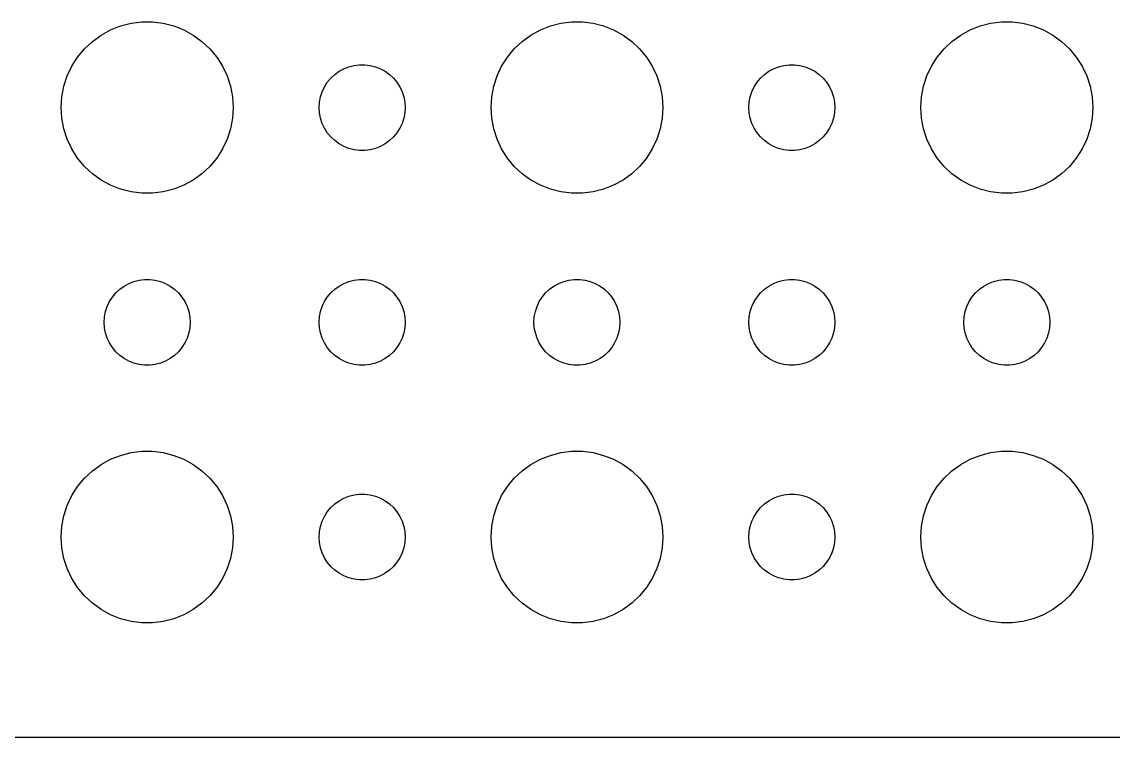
# Model space of a CAD drawing. Header units: metres. Extents: x -134 to 134, y 176 to 394.
# Drawn here: x 63.12 to 101.21, y 176.01 to 200.99 of the extents above; entities that cross this region are included whole.
import ezdxf

# ---------------------------------------------------------------- set-up
doc = ezdxf.new("R2010")
doc.units = ezdxf.units.M

msp = doc.modelspace()

# ---------------------------------------------------------------- linework, layer by layer
for p, q in [((66.2227, 200.714), (66.573, 200.853)), ((66.573, 200.853), (66.9379, 200.947)), ((66.9379, 200.947), (67.3116, 200.994)), ((67.3116, 200.994), (67.6884, 200.994)), ((67.6884, 200.994), (68.0621, 200.947)), ((68.0621, 200.947), (68.427, 200.853)), ((68.427, 200.853), (68.7773, 200.714)), ((81.2227, 200.714), (81.573, 200.853)), ((81.573, 200.853), (81.9379, 200.947)), ((81.9379, 200.947), (82.3116, 200.994)), ((82.3116, 200.994), (82.6884, 200.994)), ((82.6884, 200.994), (83.0621, 200.947)), ((83.0621, 200.947), (83.427, 200.853)), ((83.427, 200.853), (83.7773, 200.714)), ((96.2227, 200.714), (96.573, 200.853)), ((96.573, 200.853), (96.9379, 200.947)), ((96.9379, 200.947), (97.3116, 200.994)), ((97.3116, 200.994), (97.6884, 200.994)), ((97.6884, 200.994), (98.0621, 200.947)), ((98.0621, 200.947), (98.427, 200.853)), ((98.427, 200.853), (98.7773, 200.714)), ((65.5877, 200.312), (65.8925, 200.533)), ((65.8925, 200.533), (66.2227, 200.714)), ((68.7773, 200.714), (69.1075, 200.533)), ((69.1075, 200.533), (69.4123, 200.312)), ((80.5877, 200.312), (80.8925, 200.533)), ((80.8925, 200.533), (81.2227, 200.714)), ((83.7773, 200.714), (84.1075, 200.533)), ((84.1075, 200.533), (84.4123, 200.312)), ((95.5877, 200.312), (95.8925, 200.533)), ((95.8925, 200.533), (96.2227, 200.714)), ((98.7773, 200.714), (99.1075, 200.533)), ((99.1075, 200.533), (99.4123, 200.312)), ((65.073, 199.763), (65.3131, 200.054)), ((65.3131, 200.054), (65.5877, 200.312)), ((69.4123, 200.312), (69.6869, 200.054)), ((69.6869, 200.054), (69.927, 199.763)), ((80.073, 199.763), (80.3131, 200.054)), ((80.3131, 200.054), (80.5877, 200.312)), ((84.4123, 200.312), (84.6869, 200.054)), ((84.6869, 200.054), (84.927, 199.763)), ((95.073, 199.763), (95.3131, 200.054)), ((95.3131, 200.054), (95.5877, 200.312)), ((99.4123, 200.312), (99.6869, 200.054)), ((99.6869, 200.054), (99.927, 199.763)), ((64.8711, 199.445), (65.073, 199.763)), ((69.927, 199.763), (70.1289, 199.445)), ((79.8711, 199.445), (80.073, 199.763)), ((84.927, 199.763), (85.1289, 199.445)), ((94.8711, 199.445), (95.073, 199.763)), ((99.927, 199.763), (100.129, 199.445)), ((64.7107, 199.104), (64.8711, 199.445)), ((70.1289, 199.445), (70.2893, 199.104)), ((74.0439, 199.156), (74.1963, 199.266)), ((74.1963, 199.266), (74.3613, 199.357)), ((74.3613, 199.357), (74.5365, 199.427)), ((74.5365, 199.427), (74.7189, 199.473)), ((74.7189, 199.473), (74.9058, 199.497)), ((74.9058, 199.497), (75.0942, 199.497)), ((75.0942, 199.497), (75.2811, 199.473)), ((75.2811, 199.473), (75.4635, 199.427)), ((75.4635, 199.427), (75.6387, 199.357)), ((75.6387, 199.357), (75.8037, 199.266)), ((75.8037, 199.266), (75.9561, 199.156)), ((79.7107, 199.104), (79.8711, 199.445)), ((85.1289, 199.445), (85.2893, 199.104)), ((89.0439, 199.156), (89.1963, 199.266)), ((89.1963, 199.266), (89.3613, 199.357)), ((89.3613, 199.357), (89.5365, 199.427)), ((89.5365, 199.427), (89.7189, 199.473)), ((89.7189, 199.473), (89.9058, 199.497)), ((89.9058, 199.497), (90.0942, 199.497)), ((90.0942, 199.497), (90.2811, 199.473)), ((90.2811, 199.473), (90.4635, 199.427)), ((90.4635, 199.427), (90.6387, 199.357)), ((90.6387, 199.357), (90.8037, 199.266)), ((90.8037, 199.266), (90.9561, 199.156)), ((94.7107, 199.104), (94.8711, 199.445)), ((100.129, 199.445), (100.289, 199.104)), ((64.5943, 198.746), (64.7107, 199.104)), ((70.2893, 199.104), (70.4057, 198.746)), ((73.6855, 198.723), (73.7865, 198.882)), ((73.7865, 198.882), (73.9065, 199.027)), ((73.9065, 199.027), (74.0439, 199.156)), ((75.9561, 199.156), (76.0934, 199.027)), ((76.0934, 199.027), (76.2135, 198.882)), ((76.2135, 198.882), (76.3145, 198.723)), ((79.5943, 198.746), (79.7107, 199.104)), ((85.2893, 199.104), (85.4057, 198.746)), ((88.6855, 198.723), (88.7865, 198.882)), ((88.7865, 198.882), (88.9065, 199.027)), ((88.9065, 199.027), (89.0439, 199.156)), ((90.9561, 199.156), (91.0934, 199.027)), ((91.0934, 199.027), (91.2135, 198.882)), ((91.2135, 198.882), (91.3145, 198.723)), ((94.5943, 198.746), (94.7107, 199.104)), ((100.289, 199.104), (100.406, 198.746)), ((64.5237, 198.376), (64.5943, 198.746)), ((70.4057, 198.746), (70.4763, 198.376)), ((73.5471, 198.373), (73.6053, 198.552)), ((73.6053, 198.552), (73.6855, 198.723)), ((76.3145, 198.723), (76.3947, 198.552)), ((76.3947, 198.552), (76.4529, 198.373)), ((79.5237, 198.376), (79.5943, 198.746)), ((85.4057, 198.746), (85.4763, 198.376)), ((88.5471, 198.373), (88.6053, 198.552)), ((88.6053, 198.552), (88.6855, 198.723)), ((91.3145, 198.723), (91.3947, 198.552)), ((91.3947, 198.552), (91.4529, 198.373)), ((94.5237, 198.376), (94.5943, 198.746)), ((100.406, 198.746), (100.476, 198.376)), ((64.5, 198), (64.5237, 198.376)), ((70.4763, 198.376), (70.5, 198)), ((73.5, 198), (73.5118, 198.188)), ((73.5118, 198.188), (73.5471, 198.373)), ((76.4529, 198.373), (76.4882, 198.188)), ((76.4882, 198.188), (76.5, 198)), ((79.5, 198), (79.5237, 198.376)), ((85.4763, 198.376), (85.5, 198)), ((88.5, 198), (88.5118, 198.188)), ((88.5118, 198.188), (88.5471, 198.373)), ((91.4529, 198.373), (91.4882, 198.188)), ((91.4882, 198.188), (91.5, 198)), ((94.5, 198), (94.5237, 198.376)), ((100.476, 198.376), (100.5, 198)), ((64.5237, 197.624), (64.5, 198)), ((70.5, 198), (70.4763, 197.624)), ((73.5118, 197.812), (73.5, 198)), ((73.5471, 197.627), (73.5118, 197.812)), ((76.4882, 197.812), (76.4529, 197.627)), ((76.5, 198), (76.4882, 197.812)), ((79.5237, 197.624), (79.5, 198)), ((85.5, 198), (85.4763, 197.624)), ((88.5118, 197.812), (88.5, 198)), ((88.5471, 197.627), (88.5118, 197.812)), ((91.4882, 197.812), (91.4529, 197.627)), ((91.5, 198), (91.4882, 197.812)), ((94.5237, 197.624), (94.5, 198)), ((100.5, 198), (100.476, 197.624)), ((64.5943, 197.254), (64.5237, 197.624)), ((70.4763, 197.624), (70.4057, 197.254)), ((73.6053, 197.448), (73.5471, 197.627)), ((73.6855, 197.277), (73.6053, 197.448)), ((76.3947, 197.448), (76.3145, 197.277)), ((76.4529, 197.627), (76.3947, 197.448)), ((79.5943, 197.254), (79.5237, 197.624)), ((85.4763, 197.624), (85.4057, 197.254)), ((88.6053, 197.448), (88.5471, 197.627)), ((88.6855, 197.277), (88.6053, 197.448)), ((91.3947, 197.448), (91.3145, 197.277)), ((91.4529, 197.627), (91.3947, 197.448)), ((94.5943, 197.254), (94.5237, 197.624)), ((100.476, 197.624), (100.406, 197.254)), ((64.7107, 196.896), (64.5943, 197.254)), ((70.4057, 197.254), (70.2893, 196.896)), ((73.7865, 197.118), (73.6855, 197.277)), ((73.9065, 196.973), (73.7865, 197.118)), ((74.0439, 196.844), (73.9065, 196.973)), ((76.0934, 196.973), (75.9561, 196.844)), ((76.2135, 197.118), (76.0934, 196.973)), ((76.3145, 197.277), (76.2135, 197.118)), ((79.7107, 196.896), (79.5943, 197.254)), ((85.4057, 197.254), (85.2893, 196.896)), ((88.7865, 197.118), (88.6855, 197.277)), ((88.9065, 196.973), (88.7865, 197.118)), ((89.0439, 196.844), (88.9065, 196.973)), ((91.0934, 196.973), (90.9561, 196.844)), ((91.2135, 197.118), (91.0934, 196.973)), ((91.3145, 197.277), (91.2135, 197.118)), ((94.7107, 196.896), (94.5943, 197.254)), ((100.406, 197.254), (100.289, 196.896)), ((64.8711, 196.555), (64.7107, 196.896)), ((65.073, 196.237), (64.8711, 196.555)), ((70.1289, 196.555), (69.927, 196.237)), ((70.2893, 196.896), (70.1289, 196.555)), ((74.1963, 196.734), (74.0439, 196.844)), ((74.3613, 196.643), (74.1963, 196.734)), ((74.5365, 196.573), (74.3613, 196.643)), ((74.7189, 196.527), (74.5365, 196.573)), ((75.4635, 196.573), (75.2811, 196.527)), ((75.6387, 196.643), (75.4635, 196.573)), ((75.8037, 196.734), (75.6387, 196.643)), ((75.9561, 196.844), (75.8037, 196.734)), ((79.8711, 196.555), (79.7107, 196.896)), ((80.073, 196.237), (79.8711, 196.555)), ((85.1289, 196.555), (84.927, 196.237)), ((85.2893, 196.896), (85.1289, 196.555)), ((89.1963, 196.734), (89.0439, 196.844)), ((89.3613, 196.643), (89.1963, 196.734)), ((89.5365, 196.573), (89.3613, 196.643)), ((89.7189, 196.527), (89.5365, 196.573)), ((90.4635, 196.573), (90.2811, 196.527)), ((90.6387, 196.643), (90.4635, 196.573)), ((90.8037, 196.734), (90.6387, 196.643)), ((90.9561, 196.844), (90.8037, 196.734)), ((94.8711, 196.555), (94.7107, 196.896)), ((95.073, 196.237), (94.8711, 196.555)), ((100.129, 196.555), (99.927, 196.237)), ((100.289, 196.896), (100.129, 196.555)), ((65.3131, 195.946), (65.073, 196.237)), ((69.927, 196.237), (69.6869, 195.946)), ((74.9058, 196.503), (74.7189, 196.527)), ((75.0942, 196.503), (74.9058, 196.503)), ((75.2811, 196.527), (75.0942, 196.503)), ((80.3131, 195.946), (80.073, 196.237)), ((84.927, 196.237), (84.6869, 195.946)), ((89.9058, 196.503), (89.7189, 196.527)), ((90.0942, 196.503), (89.9058, 196.503)), ((90.2811, 196.527), (90.0942, 196.503)), ((95.3131, 195.946), (95.073, 196.237)), ((99.927, 196.237), (99.6869, 195.946)), ((65.5877, 195.688), (65.3131, 195.946)), ((69.6869, 195.946), (69.4123, 195.688)), ((80.5877, 195.688), (80.3131, 195.946)), ((84.6869, 195.946), (84.4123, 195.688)), ((95.5877, 195.688), (95.3131, 195.946)), ((99.6869, 195.946), (99.4123, 195.688)), ((65.8925, 195.467), (65.5877, 195.688)), ((66.2227, 195.286), (65.8925, 195.467)), ((69.1075, 195.467), (68.7773, 195.286)), ((69.4123, 195.688), (69.1075, 195.467)), ((80.8925, 195.467), (80.5877, 195.688)), ((81.2227, 195.286), (80.8925, 195.467)), ((84.1075, 195.467), (83.7773, 195.286)), ((84.4123, 195.688), (84.1075, 195.467)), ((95.8925, 195.467), (95.5877, 195.688)), ((96.2227, 195.286), (95.8925, 195.467)), ((99.1075, 195.467), (98.7773, 195.286)), ((99.4123, 195.688), (99.1075, 195.467)), ((66.573, 195.147), (66.2227, 195.286)), ((66.9379, 195.053), (66.573, 195.147)), ((67.3116, 195.006), (66.9379, 195.053)), ((68.0621, 195.053), (67.6884, 195.006)), ((68.427, 195.147), (68.0621, 195.053)), ((68.7773, 195.286), (68.427, 195.147)), ((81.573, 195.147), (81.2227, 195.286)), ((81.9379, 195.053), (81.573, 195.147)), ((82.3116, 195.006), (81.9379, 195.053)), ((83.0621, 195.053), (82.6884, 195.006)), ((83.427, 195.147), (83.0621, 195.053)), ((83.7773, 195.286), (83.427, 195.147)), ((96.573, 195.147), (96.2227, 195.286)), ((96.9379, 195.053), (96.573, 195.147)), ((97.3116, 195.006), (96.9379, 195.053)), ((98.0621, 195.053), (97.6884, 195.006)), ((98.427, 195.147), (98.0621, 195.053)), ((98.7773, 195.286), (98.427, 195.147)), ((67.6884, 195.006), (67.3116, 195.006)), ((82.6884, 195.006), (82.3116, 195.006)), ((97.6884, 195.006), (97.3116, 195.006)), ((67.0365, 191.927), (67.2189, 191.973)), ((67.2189, 191.973), (67.4058, 191.997)), ((67.4058, 191.997), (67.5942, 191.997)), ((67.5942, 191.997), (67.7811, 191.973)), ((67.7811, 191.973), (67.9635, 191.927)), ((74.5365, 191.927), (74.7189, 191.973)), ((74.7189, 191.973), (74.9058, 191.997)), ((74.9058, 191.997), (75.0942, 191.997)), ((75.0942, 191.997), (75.2811, 191.973)), ((75.2811, 191.973), (75.4635, 191.927)), ((82.0365, 191.927), (82.2189, 191.973)), ((82.2189, 191.973), (82.4058, 191.997)), ((82.4058, 191.997), (82.5942, 191.997)), ((82.5942, 191.997), (82.7811, 191.973)), ((82.7811, 191.973), (82.9635, 191.927)), ((89.5365, 191.927), (89.7189, 191.973)), ((89.7189, 191.973), (89.9058, 191.997)), ((89.9058, 191.997), (90.0942, 191.997)), ((90.0942, 191.997), (90.2811, 191.973)), ((90.2811, 191.973), (90.4635, 191.927)), ((97.0365, 191.927), (97.2189, 191.973)), ((97.2189, 191.973), (97.4058, 191.997)), ((97.4058, 191.997), (97.5942, 191.997)), ((97.5942, 191.997), (97.7811, 191.973)), ((97.7811, 191.973), (97.9635, 191.927)), ((66.4065, 191.527), (66.5439, 191.656)), ((66.5439, 191.656), (66.6963, 191.766)), ((66.6963, 191.766), (66.8613, 191.857)), ((66.8613, 191.857), (67.0365, 191.927)), ((67.9635, 191.927), (68.1387, 191.857)), ((68.1387, 191.857), (68.3037, 191.766)), ((68.3037, 191.766), (68.4561, 191.656)), ((68.4561, 191.656), (68.5934, 191.527)), ((73.9065, 191.527), (74.0439, 191.656)), ((74.0439, 191.656), (74.1963, 191.766)), ((74.1963, 191.766), (74.3613, 191.857)), ((74.3613, 191.857), (74.5365, 191.927)), ((75.4635, 191.927), (75.6387, 191.857)), ((75.6387, 191.857), (75.8037, 191.766)), ((75.8037, 191.766), (75.9561, 191.656)), ((75.9561, 191.656), (76.0934, 191.527)), ((81.4065, 191.527), (81.5439, 191.656)), ((81.5439, 191.656), (81.6963, 191.766)), ((81.6963, 191.766), (81.8613, 191.857)), ((81.8613, 191.857), (82.0365, 191.927)), ((82.9635, 191.927), (83.1387, 191.857)), ((83.1387, 191.857), (83.3037, 191.766)), ((83.3037, 191.766), (83.4561, 191.656)), ((83.4561, 191.656), (83.5934, 191.527)), ((88.9065, 191.527), (89.0439, 191.656)), ((89.0439, 191.656), (89.1963, 191.766)), ((89.1963, 191.766), (89.3613, 191.857)), ((89.3613, 191.857), (89.5365, 191.927)), ((90.4635, 191.927), (90.6387, 191.857)), ((90.6387, 191.857), (90.8037, 191.766)), ((90.8037, 191.766), (90.9561, 191.656)), ((90.9561, 191.656), (91.0934, 191.527)), ((96.4065, 191.527), (96.5439, 191.656)), ((96.5439, 191.656), (96.6963, 191.766)), ((96.6963, 191.766), (96.8613, 191.857)), ((96.8613, 191.857), (97.0365, 191.927)), ((97.9635, 191.927), (98.1387, 191.857)), ((98.1387, 191.857), (98.3037, 191.766)), ((98.3037, 191.766), (98.4561, 191.656)), ((98.4561, 191.656), (98.5934, 191.527)), ((66.1053, 191.052), (66.1855, 191.223)), ((66.1855, 191.223), (66.2865, 191.382)), ((66.2865, 191.382), (66.4065, 191.527)), ((68.5934, 191.527), (68.7135, 191.382)), ((68.7135, 191.382), (68.8145, 191.223)), ((68.8145, 191.223), (68.8947, 191.052)), ((73.6053, 191.052), (73.6855, 191.223)), ((73.6855, 191.223), (73.7865, 191.382)), ((73.7865, 191.382), (73.9065, 191.527)), ((76.0934, 191.527), (76.2135, 191.382)), ((76.2135, 191.382), (76.3145, 191.223)), ((76.3145, 191.223), (76.3947, 191.052)), ((81.1053, 191.052), (81.1855, 191.223)), ((81.1855, 191.223), (81.2865, 191.382)), ((81.2865, 191.382), (81.4065, 191.527)), ((83.5934, 191.527), (83.7135, 191.382)), ((83.7135, 191.382), (83.8145, 191.223)), ((83.8145, 191.223), (83.8947, 191.052)), ((88.6053, 191.052), (88.6855, 191.223)), ((88.6855, 191.223), (88.7865, 191.382)), ((88.7865, 191.382), (88.9065, 191.527)), ((91.0934, 191.527), (91.2135, 191.382)), ((91.2135, 191.382), (91.3145, 191.223)), ((91.3145, 191.223), (91.3947, 191.052)), ((96.1053, 191.052), (96.1855, 191.223)), ((96.1855, 191.223), (96.2865, 191.382)), ((96.2865, 191.382), (96.4065, 191.527)), ((98.5934, 191.527), (98.7135, 191.382)), ((98.7135, 191.382), (98.8145, 191.223)), ((98.8145, 191.223), (98.8947, 191.052)), ((66.0118, 190.688), (66.0471, 190.873)), ((66.0471, 190.873), (66.1053, 191.052)), ((68.8947, 191.052), (68.9529, 190.873)), ((68.9529, 190.873), (68.9882, 190.688)), ((73.5118, 190.688), (73.5471, 190.873)), ((73.5471, 190.873), (73.6053, 191.052)), ((76.3947, 191.052), (76.4529, 190.873)), ((76.4529, 190.873), (76.4882, 190.688)), ((81.0118, 190.688), (81.0471, 190.873)), ((81.0471, 190.873), (81.1053, 191.052)), ((83.8947, 191.052), (83.9529, 190.873)), ((83.9529, 190.873), (83.9882, 190.688)), ((88.5118, 190.688), (88.5471, 190.873)), ((88.5471, 190.873), (88.6053, 191.052)), ((91.3947, 191.052), (91.4529, 190.873)), ((91.4529, 190.873), (91.4882, 190.688)), ((96.0118, 190.688), (96.0471, 190.873)), ((96.0471, 190.873), (96.1053, 191.052)), ((98.8947, 191.052), (98.9529, 190.873)), ((98.9529, 190.873), (98.9882, 190.688)), ((66, 190.5), (66.0118, 190.688)), ((66.0118, 190.312), (66, 190.5)), ((68.9882, 190.688), (69, 190.5)), ((69, 190.5), (68.9882, 190.312)), ((73.5, 190.5), (73.5118, 190.688)), ((73.5118, 190.312), (73.5, 190.5)), ((76.4882, 190.688), (76.5, 190.5)), ((76.5, 190.5), (76.4882, 190.312)), ((81, 190.5), (81.0118, 190.688)), ((81.0118, 190.312), (81, 190.5)), ((83.9882, 190.688), (84, 190.5)), ((84, 190.5), (83.9882, 190.312)), ((88.5, 190.5), (88.5118, 190.688)), ((88.5118, 190.312), (88.5, 190.5)), ((91.4882, 190.688), (91.5, 190.5)), ((91.5, 190.5), (91.4882, 190.312)), ((96, 190.5), (96.0118, 190.688)), ((96.0118, 190.312), (96, 190.5)), ((98.9882, 190.688), (99, 190.5)), ((99, 190.5), (98.9882, 190.312)), ((66.0471, 190.127), (66.0118, 190.312)), ((66.1053, 189.948), (66.0471, 190.127)), ((68.9529, 190.127), (68.8947, 189.948)), ((68.9882, 190.312), (68.9529, 190.127)), ((73.5471, 190.127), (73.5118, 190.312)), ((73.6053, 189.948), (73.5471, 190.127)), ((76.4529, 190.127), (76.3947, 189.948)), ((76.4882, 190.312), (76.4529, 190.127)), ((81.0471, 190.127), (81.0118, 190.312)), ((81.1053, 189.948), (81.0471, 190.127)), ((83.9529, 190.127), (83.8947, 189.948)), ((83.9882, 190.312), (83.9529, 190.127)), ((88.5471, 190.127), (88.5118, 190.312)), ((88.6053, 189.948), (88.5471, 190.127)), ((91.4529, 190.127), (91.3947, 189.948)), ((91.4882, 190.312), (91.4529, 190.127)), ((96.0471, 190.127), (96.0118, 190.312)), ((96.1053, 189.948), (96.0471, 190.127)), ((98.9529, 190.127), (98.8947, 189.948)), ((98.9882, 190.312), (98.9529, 190.127)), ((66.1855, 189.777), (66.1053, 189.948)), ((66.2865, 189.618), (66.1855, 189.777)), ((68.8145, 189.777), (68.7135, 189.618)), ((68.8947, 189.948), (68.8145, 189.777)), ((73.6855, 189.777), (73.6053, 189.948)), ((73.7865, 189.618), (73.6855, 189.777)), ((76.3145, 189.777), (76.2135, 189.618)), ((76.3947, 189.948), (76.3145, 189.777)), ((81.1855, 189.777), (81.1053, 189.948)), ((81.2865, 189.618), (81.1855, 189.777)), ((83.8145, 189.777), (83.7135, 189.618)), ((83.8947, 189.948), (83.8145, 189.777)), ((88.6855, 189.777), (88.6053, 189.948)), ((88.7865, 189.618), (88.6855, 189.777)), ((91.3145, 189.777), (91.2135, 189.618)), ((91.3947, 189.948), (91.3145, 189.777)), ((96.1855, 189.777), (96.1053, 189.948)), ((96.2865, 189.618), (96.1855, 189.777)), ((98.8145, 189.777), (98.7135, 189.618)), ((98.8947, 189.948), (98.8145, 189.777)), ((66.4065, 189.473), (66.2865, 189.618)), ((66.5439, 189.344), (66.4065, 189.473)), ((66.6963, 189.234), (66.5439, 189.344)), ((68.4561, 189.344), (68.3037, 189.234)), ((68.5934, 189.473), (68.4561, 189.344)), ((68.7135, 189.618), (68.5934, 189.473)), ((73.9065, 189.473), (73.7865, 189.618)), ((74.0439, 189.344), (73.9065, 189.473)), ((74.1963, 189.234), (74.0439, 189.344)), ((75.9561, 189.344), (75.8037, 189.234)), ((76.0934, 189.473), (75.9561, 189.344)), ((76.2135, 189.618), (76.0934, 189.473)), ((81.4065, 189.473), (81.2865, 189.618)), ((81.5439, 189.344), (81.4065, 189.473)), ((81.6963, 189.234), (81.5439, 189.344)), ((83.4561, 189.344), (83.3037, 189.234)), ((83.5934, 189.473), (83.4561, 189.344)), ((83.7135, 189.618), (83.5934, 189.473)), ((88.9065, 189.473), (88.7865, 189.618)), ((89.0439, 189.344), (88.9065, 189.473)), ((89.1963, 189.234), (89.0439, 189.344)), ((90.9561, 189.344), (90.8037, 189.234)), ((91.0934, 189.473), (90.9561, 189.344)), ((91.2135, 189.618), (91.0934, 189.473)), ((96.4065, 189.473), (96.2865, 189.618)), ((96.5439, 189.344), (96.4065, 189.473)), ((96.6963, 189.234), (96.5439, 189.344)), ((98.4561, 189.344), (98.3037, 189.234)), ((98.5934, 189.473), (98.4561, 189.344)), ((98.7135, 189.618), (98.5934, 189.473)), ((66.8613, 189.143), (66.6963, 189.234)), ((67.0365, 189.073), (66.8613, 189.143)), ((67.2189, 189.027), (67.0365, 189.073)), ((67.4058, 189.003), (67.2189, 189.027)), ((67.5942, 189.003), (67.4058, 189.003)), ((67.7811, 189.027), (67.5942, 189.003)), ((67.9635, 189.073), (67.7811, 189.027)), ((68.1387, 189.143), (67.9635, 189.073)), ((68.3037, 189.234), (68.1387, 189.143)), ((74.3613, 189.143), (74.1963, 189.234)), ((74.5365, 189.073), (74.3613, 189.143)), ((74.7189, 189.027), (74.5365, 189.073)), ((74.9058, 189.003), (74.7189, 189.027)), ((75.0942, 189.003), (74.9058, 189.003)), ((75.2811, 189.027), (75.0942, 189.003)), ((75.4635, 189.073), (75.2811, 189.027)), ((75.6387, 189.143), (75.4635, 189.073)), ((75.8037, 189.234), (75.6387, 189.143)), ((81.8613, 189.143), (81.6963, 189.234)), ((82.0365, 189.073), (81.8613, 189.143)), ((82.2189, 189.027), (82.0365, 189.073)), ((82.4058, 189.003), (82.2189, 189.027)), ((82.5942, 189.003), (82.4058, 189.003)), ((82.7811, 189.027), (82.5942, 189.003)), ((82.9635, 189.073), (82.7811, 189.027)), ((83.1387, 189.143), (82.9635, 189.073)), ((83.3037, 189.234), (83.1387, 189.143)), ((89.3613, 189.143), (89.1963, 189.234)), ((89.5365, 189.073), (89.3613, 189.143)), ((89.7189, 189.027), (89.5365, 189.073)), ((89.9058, 189.003), (89.7189, 189.027)), ((90.0942, 189.003), (89.9058, 189.003)), ((90.2811, 189.027), (90.0942, 189.003)), ((90.4635, 189.073), (90.2811, 189.027)), ((90.6387, 189.143), (90.4635, 189.073)), ((90.8037, 189.234), (90.6387, 189.143)), ((96.8613, 189.143), (96.6963, 189.234)), ((97.0365, 189.073), (96.8613, 189.143)), ((97.2189, 189.027), (97.0365, 189.073)), ((97.4058, 189.003), (97.2189, 189.027)), ((97.5942, 189.003), (97.4058, 189.003)), ((97.7811, 189.027), (97.5942, 189.003)), ((97.9635, 189.073), (97.7811, 189.027)), ((98.1387, 189.143), (97.9635, 189.073)), ((98.3037, 189.234), (98.1387, 189.143)), ((66.573, 185.853), (66.9379, 185.947)), ((66.9379, 185.947), (67.3116, 185.994)), ((67.3116, 185.994), (67.6884, 185.994)), ((67.6884, 185.994), (68.0621, 185.947)), ((68.0621, 185.947), (68.427, 185.853)), ((81.573, 185.853), (81.9379, 185.947)), ((81.9379, 185.947), (82.3116, 185.994)), ((82.3116, 185.994), (82.6884, 185.994)), ((82.6884, 185.994), (83.0621, 185.947)), ((83.0621, 185.947), (83.427, 185.853)), ((96.573, 185.853), (96.9379, 185.947)), ((96.9379, 185.947), (97.3116, 185.994)), ((97.3116, 185.994), (97.6884, 185.994)), ((97.6884, 185.994), (98.0621, 185.947)), ((98.0621, 185.947), (98.427, 185.853)), ((65.5877, 185.312), (65.8925, 185.533)), ((65.8925, 185.533), (66.2227, 185.714)), ((66.2227, 185.714), (66.573, 185.853)), ((68.427, 185.853), (68.7773, 185.714)), ((68.7773, 185.714), (69.1075, 185.533)), ((69.1075, 185.533), (69.4123, 185.312)), ((80.5877, 185.312), (80.8925, 185.533)), ((80.8925, 185.533), (81.2227, 185.714)), ((81.2227, 185.714), (81.573, 185.853)), ((83.427, 185.853), (83.7773, 185.714)), ((83.7773, 185.714), (84.1075, 185.533)), ((84.1075, 185.533), (84.4123, 185.312)), ((95.5877, 185.312), (95.8925, 185.533)), ((95.8925, 185.533), (96.2227, 185.714)), ((96.2227, 185.714), (96.573, 185.853)), ((98.427, 185.853), (98.7773, 185.714)), ((98.7773, 185.714), (99.1075, 185.533)), ((99.1075, 185.533), (99.4123, 185.312)), ((65.3131, 185.054), (65.5877, 185.312)), ((69.4123, 185.312), (69.6869, 185.054)), ((80.3131, 185.054), (80.5877, 185.312)), ((84.4123, 185.312), (84.6869, 185.054)), ((95.3131, 185.054), (95.5877, 185.312)), ((99.4123, 185.312), (99.6869, 185.054)), ((64.8711, 184.445), (65.073, 184.763)), ((65.073, 184.763), (65.3131, 185.054)), ((69.6869, 185.054), (69.927, 184.763)), ((69.927, 184.763), (70.1289, 184.445)), ((79.8711, 184.445), (80.073, 184.763)), ((80.073, 184.763), (80.3131, 185.054)), ((84.6869, 185.054), (84.927, 184.763)), ((84.927, 184.763), (85.1289, 184.445)), ((94.8711, 184.445), (95.073, 184.763)), ((95.073, 184.763), (95.3131, 185.054)), ((99.6869, 185.054), (99.927, 184.763)), ((99.927, 184.763), (100.129, 184.445)), ((64.7107, 184.104), (64.8711, 184.445)), ((70.1289, 184.445), (70.2893, 184.104)), ((74.1963, 184.266), (74.3613, 184.357)), ((74.3613, 184.357), (74.5365, 184.427)), ((74.5365, 184.427), (74.7189, 184.473)), ((74.7189, 184.473), (74.9058, 184.497)), ((74.9058, 184.497), (75.0942, 184.497)), ((75.0942, 184.497), (75.2811, 184.473)), ((75.2811, 184.473), (75.4635, 184.427)), ((75.4635, 184.427), (75.6387, 184.357)), ((75.6387, 184.357), (75.8037, 184.266)), ((79.7107, 184.104), (79.8711, 184.445)), ((85.1289, 184.445), (85.2893, 184.104)), ((89.1963, 184.266), (89.3613, 184.357)), ((89.3613, 184.357), (89.5365, 184.427)), ((89.5365, 184.427), (89.7189, 184.473)), ((89.7189, 184.473), (89.9058, 184.497)), ((89.9058, 184.497), (90.0942, 184.497)), ((90.0942, 184.497), (90.2811, 184.473)), ((90.2811, 184.473), (90.4635, 184.427)), ((90.4635, 184.427), (90.6387, 184.357)), ((90.6387, 184.357), (90.8037, 184.266)), ((94.7107, 184.104), (94.8711, 184.445)), ((100.129, 184.445), (100.289, 184.104)), ((64.5943, 183.746), (64.7107, 184.104)), ((70.2893, 184.104), (70.4057, 183.746)), ((73.7865, 183.882), (73.9065, 184.027)), ((73.9065, 184.027), (74.0439, 184.156)), ((74.0439, 184.156), (74.1963, 184.266)), ((75.8037, 184.266), (75.9561, 184.156)), ((75.9561, 184.156), (76.0934, 184.027)), ((76.0934, 184.027), (76.2135, 183.882)), ((79.5943, 183.746), (79.7107, 184.104)), ((85.2893, 184.104), (85.4057, 183.746)), ((88.7865, 183.882), (88.9065, 184.027)), ((88.9065, 184.027), (89.0439, 184.156)), ((89.0439, 184.156), (89.1963, 184.266)), ((90.8037, 184.266), (90.9561, 184.156)), ((90.9561, 184.156), (91.0934, 184.027)), ((91.0934, 184.027), (91.2135, 183.882)), ((94.5943, 183.746), (94.7107, 184.104)), ((100.289, 184.104), (100.406, 183.746)), ((64.5237, 183.376), (64.5943, 183.746)), ((70.4057, 183.746), (70.4763, 183.376)), ((73.6053, 183.552), (73.6855, 183.723)), ((73.6855, 183.723), (73.7865, 183.882)), ((76.2135, 183.882), (76.3145, 183.723)), ((76.3145, 183.723), (76.3947, 183.552)), ((79.5237, 183.376), (79.5943, 183.746)), ((85.4057, 183.746), (85.4763, 183.376)), ((88.6053, 183.552), (88.6855, 183.723)), ((88.6855, 183.723), (88.7865, 183.882)), ((91.2135, 183.882), (91.3145, 183.723)), ((91.3145, 183.723), (91.3947, 183.552)), ((94.5237, 183.376), (94.5943, 183.746)), ((100.406, 183.746), (100.476, 183.376)), ((64.5, 183), (64.5237, 183.376)), ((70.4763, 183.376), (70.5, 183)), ((73.5118, 183.188), (73.5471, 183.373)), ((73.5471, 183.373), (73.6053, 183.552)), ((76.3947, 183.552), (76.4529, 183.373)), ((76.4529, 183.373), (76.4882, 183.188)), ((79.5, 183), (79.5237, 183.376)), ((85.4763, 183.376), (85.5, 183)), ((88.5118, 183.188), (88.5471, 183.373)), ((88.5471, 183.373), (88.6053, 183.552)), ((91.3947, 183.552), (91.4529, 183.373)), ((91.4529, 183.373), (91.4882, 183.188)), ((94.5, 183), (94.5237, 183.376)), ((100.476, 183.376), (100.5, 183)), ((64.5237, 182.624), (64.5, 183)), ((70.5, 183), (70.4763, 182.624)), ((73.5, 183), (73.5118, 183.188)), ((73.5118, 182.812), (73.5, 183)), ((76.4882, 183.188), (76.5, 183)), ((76.5, 183), (76.4882, 182.812)), ((79.5237, 182.624), (79.5, 183)), ((85.5, 183), (85.4763, 182.624)), ((88.5, 183), (88.5118, 183.188)), ((88.5118, 182.812), (88.5, 183)), ((91.4882, 183.188), (91.5, 183)), ((91.5, 183), (91.4882, 182.812)), ((94.5237, 182.624), (94.5, 183)), ((100.5, 183), (100.476, 182.624)), ((64.5943, 182.254), (64.5237, 182.624)), ((70.4763, 182.624), (70.4057, 182.254)), ((73.5471, 182.627), (73.5118, 182.812)), ((73.6053, 182.448), (73.5471, 182.627)), ((73.6855, 182.277), (73.6053, 182.448)), ((76.3947, 182.448), (76.3145, 182.277)), ((76.4529, 182.627), (76.3947, 182.448)), ((76.4882, 182.812), (76.4529, 182.627)), ((79.5943, 182.254), (79.5237, 182.624)), ((85.4763, 182.624), (85.4057, 182.254)), ((88.5471, 182.627), (88.5118, 182.812)), ((88.6053, 182.448), (88.5471, 182.627)), ((88.6855, 182.277), (88.6053, 182.448)), ((91.3947, 182.448), (91.3145, 182.277)), ((91.4529, 182.627), (91.3947, 182.448)), ((91.4882, 182.812), (91.4529, 182.627)), ((94.5943, 182.254), (94.5237, 182.624)), ((100.476, 182.624), (100.406, 182.254)), ((64.7107, 181.896), (64.5943, 182.254)), ((70.4057, 182.254), (70.2893, 181.896)), ((73.7865, 182.118), (73.6855, 182.277)), ((73.9065, 181.973), (73.7865, 182.118)), ((76.2135, 182.118), (76.0934, 181.973)), ((76.3145, 182.277), (76.2135, 182.118)), ((79.7107, 181.896), (79.5943, 182.254)), ((85.4057, 182.254), (85.2893, 181.896)), ((88.7865, 182.118), (88.6855, 182.277)), ((88.9065, 181.973), (88.7865, 182.118)), ((91.2135, 182.118), (91.0934, 181.973)), ((91.3145, 182.277), (91.2135, 182.118)), ((94.7107, 181.896), (94.5943, 182.254)), ((100.406, 182.254), (100.289, 181.896)), ((64.8711, 181.555), (64.7107, 181.896)), ((70.2893, 181.896), (70.1289, 181.555)), ((74.0439, 181.844), (73.9065, 181.973)), ((74.1963, 181.734), (74.0439, 181.844)), ((74.3613, 181.643), (74.1963, 181.734)), ((75.8037, 181.734), (75.6387, 181.643)), ((75.9561, 181.844), (75.8037, 181.734)), ((76.0934, 181.973), (75.9561, 181.844)), ((79.8711, 181.555), (79.7107, 181.896)), ((85.2893, 181.896), (85.1289, 181.555)), ((89.0439, 181.844), (88.9065, 181.973)), ((89.1963, 181.734), (89.0439, 181.844)), ((89.3613, 181.643), (89.1963, 181.734)), ((90.8037, 181.734), (90.6387, 181.643)), ((90.9561, 181.844), (90.8037, 181.734)), ((91.0934, 181.973), (90.9561, 181.844)), ((94.8711, 181.555), (94.7107, 181.896)), ((100.289, 181.896), (100.129, 181.555)), ((65.073, 181.237), (64.8711, 181.555)), ((70.1289, 181.555), (69.927, 181.237)), ((74.5365, 181.573), (74.3613, 181.643)), ((74.7189, 181.527), (74.5365, 181.573)), ((74.9058, 181.503), (74.7189, 181.527)), ((75.0942, 181.503), (74.9058, 181.503)), ((75.2811, 181.527), (75.0942, 181.503)), ((75.4635, 181.573), (75.2811, 181.527)), ((75.6387, 181.643), (75.4635, 181.573)), ((80.073, 181.237), (79.8711, 181.555)), ((85.1289, 181.555), (84.927, 181.237)), ((89.5365, 181.573), (89.3613, 181.643)), ((89.7189, 181.527), (89.5365, 181.573)), ((89.9058, 181.503), (89.7189, 181.527)), ((90.0942, 181.503), (89.9058, 181.503)), ((90.2811, 181.527), (90.0942, 181.503)), ((90.4635, 181.573), (90.2811, 181.527)), ((90.6387, 181.643), (90.4635, 181.573)), ((95.073, 181.237), (94.8711, 181.555)), ((100.129, 181.555), (99.927, 181.237)), ((65.3131, 180.946), (65.073, 181.237)), ((65.5877, 180.688), (65.3131, 180.946)), ((69.6869, 180.946), (69.4123, 180.688)), ((69.927, 181.237), (69.6869, 180.946)), ((80.3131, 180.946), (80.073, 181.237)), ((80.5877, 180.688), (80.3131, 180.946)), ((84.6869, 180.946), (84.4123, 180.688)), ((84.927, 181.237), (84.6869, 180.946)), ((95.3131, 180.946), (95.073, 181.237)), ((95.5877, 180.688), (95.3131, 180.946)), ((99.6869, 180.946), (99.4123, 180.688)), ((99.927, 181.237), (99.6869, 180.946)), ((65.8925, 180.467), (65.5877, 180.688)), ((69.4123, 180.688), (69.1075, 180.467)), ((80.8925, 180.467), (80.5877, 180.688)), ((84.4123, 180.688), (84.1075, 180.467)), ((95.8925, 180.467), (95.5877, 180.688)), ((99.4123, 180.688), (99.1075, 180.467)), ((66.2227, 180.286), (65.8925, 180.467)), ((66.573, 180.147), (66.2227, 180.286)), ((68.7773, 180.286), (68.427, 180.147)), ((69.1075, 180.467), (68.7773, 180.286)), ((81.2227, 180.286), (80.8925, 180.467)), ((81.573, 180.147), (81.2227, 180.286)), ((83.7773, 180.286), (83.427, 180.147)), ((84.1075, 180.467), (83.7773, 180.286)), ((96.2227, 180.286), (95.8925, 180.467)), ((96.573, 180.147), (96.2227, 180.286)), ((98.7773, 180.286), (98.427, 180.147)), ((99.1075, 180.467), (98.7773, 180.286)), ((66.9379, 180.053), (66.573, 180.147)), ((67.3116, 180.006), (66.9379, 180.053)), ((67.6884, 180.006), (67.3116, 180.006)), ((68.0621, 180.053), (67.6884, 180.006)), ((68.427, 180.147), (68.0621, 180.053)), ((81.9379, 180.053), (81.573, 180.147)), ((82.3116, 180.006), (81.9379, 180.053)), ((82.6884, 180.006), (82.3116, 180.006)), ((83.0621, 180.053), (82.6884, 180.006)), ((83.427, 180.147), (83.0621, 180.053)), ((96.9379, 180.053), (96.573, 180.147)), ((97.3116, 180.006), (96.9379, 180.053)), ((97.6884, 180.006), (97.3116, 180.006)), ((98.0621, 180.053), (97.6884, 180.006)), ((98.427, 180.147), (98.0621, 180.053)), ((-129.814, 176.01), (129.814, 176.01))]:
    msp.add_line(p, q)

doc.saveas('drawing.dxf')
